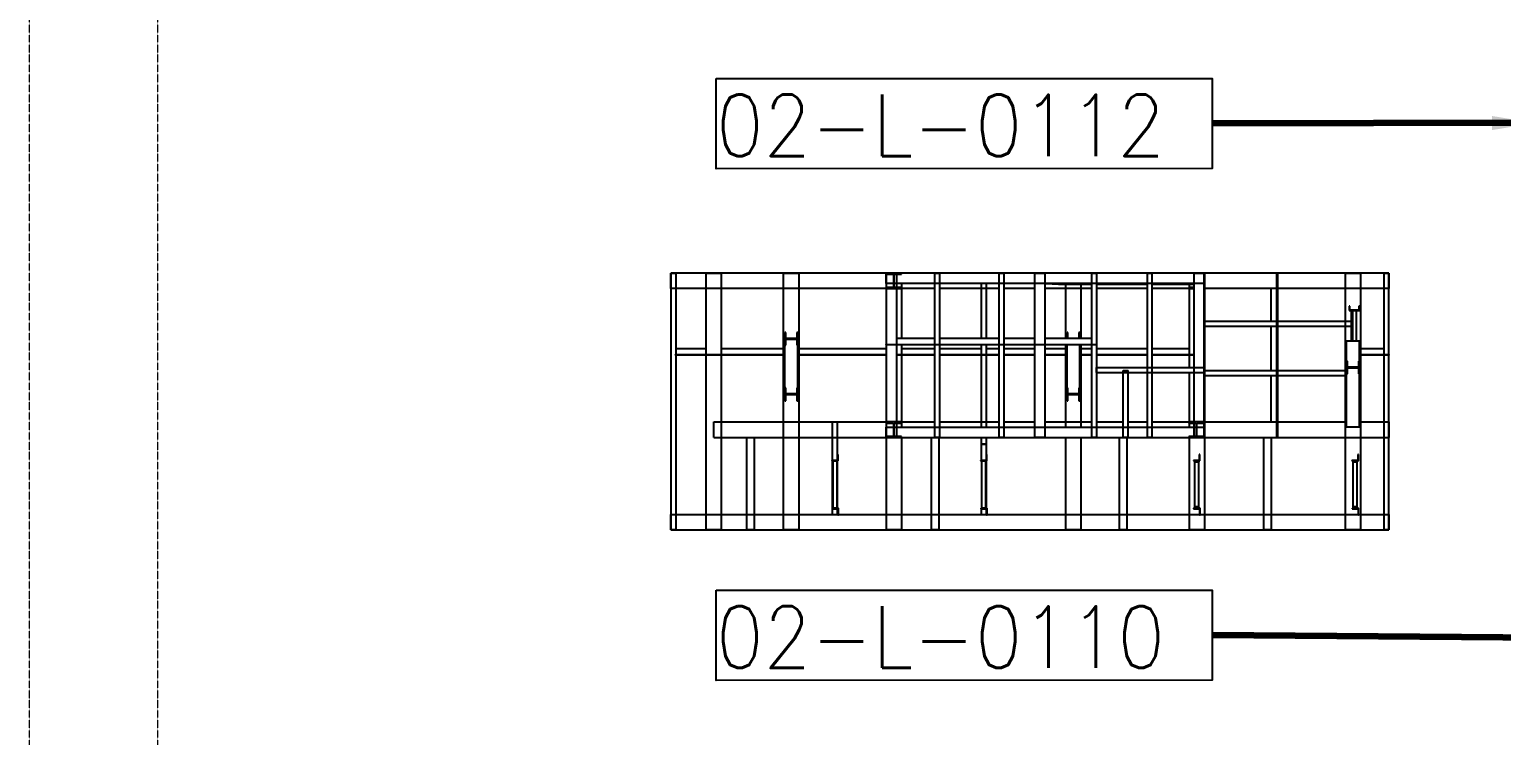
# Model space of a CAD drawing. Header units: inches. Extents: x 19 to 689223, y 34 to 210034.
# Drawn here: x 130474 to 144247, y 129971 to 136573 of the extents above; entities that cross this region are included whole.
import ezdxf

# ---------------------------------------------------------------- set-up
doc = ezdxf.new("R2010")
doc.units = ezdxf.units.IN
doc.header["$MEASUREMENT"] = 0
doc.linetypes.add('DIVIDE2', pattern=[0.625, 0.25, -0.125, 0, -0.125, 0, -0.125])
for name, color, linetype in [('_Auto', 7, 'Continuous'), ('CABLEROUTEALL-EMBED 1_DWG$0$DwgTemplate', 7, 'Continuous'), ('Pointers', 136, 'Continuous')]:
    doc.layers.add(name, color=color, linetype=linetype)
doc.layers.add('Layout', color=6, linetype='Continuous', lineweight=20)
doc.styles.add('HZTXT', font='txt_qlt.shx', dxfattribs={"width": 0.7, "bigfont": 'hztxt.shx'})
doc.dimstyles.new('ISO-25', dxfattribs={"dimtxt": 1000, "dimasz": 2.5, "dimexe": 1.25, "dimexo": 0.625, "dimtad": 1, "dimlfac": 1.016, "dimtxsty": 'HZTXT', "dimcen": 2.5, "dimclrd": 4, "dimclre": 4, "dimclrt": 4, "dimadec": 4, "dimazin": 0, "dimtfac": 1, "dimtmove": 0, "dimatfit": 3, "dimfxl": 1, "dimlwd": -1, "dimlwe": -1, "dimarcsym": 0})

msp = doc.modelspace()

# ---------------------------------------------------------------- linework, layer by layer
at = {"layer": '_Auto', "color": 7, "linetype": 'Continuous'}
for points in [[(136897.6876, 136114.0466), (141538.6789, 136114.8133), (141538.6789, 135271.9814), (136897.6876, 135271.2148)], [(136897.6876, 131329.5766), (141538.6789, 131330.3432), (141538.6789, 130487.5113), (136897.6876, 130486.7447)]]:
    msp.add_lwpolyline(points, close=True, dxfattribs=at)
at = {"layer": 'CABLEROUTEALL-EMBED 1_DWG$0$DwgTemplate', "color": 9, "linetype": 'Continuous'}
for p, q in [((136473.8656, 134294.4435), (136519.9404, 134294.4435)), ((136473.8656, 134294.4435), (136473.8656, 131894.7139)), ((136473.8656, 134150.4597), (136473.8656, 134294.4435)), ((138489.6384, 134294.4435), (136473.8656, 134294.4435)), ((136519.9404, 134294.4435), (136519.9404, 131894.7139)), ((136805.0282, 134294.4435), (136949.012, 134294.4435)), ((136805.0282, 131894.7139), (136805.0282, 134294.4435)), ((136949.012, 131894.7139), (136949.012, 134294.4435)), ((137529.7466, 134294.4435), (137673.7303, 134294.4435)), ((137529.7466, 131894.7139), (137529.7466, 134294.4435)), ((137673.7303, 131894.7139), (137673.7303, 134294.4435)), ((138489.6384, 134198.4543), (138489.6384, 134294.4435)), ((141465.3031, 134294.4435), (138489.6384, 134294.4435)), ((138633.6222, 134294.4435), (138489.6384, 134294.4435)), ((138489.6384, 134294.4435), (138489.6384, 134284.8446)), ((138489.6384, 134294.4435), (138585.6276, 134294.4435)), ((138489.6384, 134294.4435), (138489.6384, 132758.6165)), ((138585.6276, 134294.4435), (138585.6276, 132758.6165)), ((138633.6222, 134284.8446), (138633.6222, 134294.4435)), ((138942.7073, 134294.4435), (138942.7073, 132758.6165)), ((138942.7073, 134294.4435), (138988.7822, 134294.4435)), ((138988.7822, 134294.4435), (138988.7822, 132758.6165)), ((139547.4392, 134294.4435), (139593.514, 134294.4435)), ((139547.4392, 132758.6165), (139547.4392, 134294.4435)), ((139593.514, 132758.6165), (139593.514, 134294.4435)), ((139881.4816, 134294.4435), (139977.4707, 134294.4435)), ((139881.4816, 132758.6165), (139881.4816, 134294.4435)), ((139977.4707, 134294.4435), (139977.4707, 134288.6841)), ((139977.4707, 132758.6165), (139977.4707, 134294.4435)), ((140411.3418, 134294.4435), (140411.3418, 132758.6165)), ((140411.3418, 134294.4435), (140457.4167, 134294.4435)), ((140457.4167, 134294.4435), (140457.4167, 132758.6165)), ((140929.6834, 134294.4435), (140975.7582, 134294.4435)), ((140929.6834, 134294.4435), (140929.6834, 132758.6165)), ((140975.7582, 134294.4435), (140975.7582, 132758.6165)), ((141369.3139, 132758.6165), (141369.3139, 134294.4435)), ((141369.3139, 134294.4435), (141465.3031, 134294.4435)), ((141465.3031, 134294.4435), (141465.3031, 134198.4543)), ((141465.3031, 132758.6165), (141465.3031, 134294.4435)), ((141466.8024, 134294.4435), (141465.3031, 134294.4435)), ((141465.3031, 134284.8446), (141465.3031, 134294.4435)), ((141466.8024, 134294.4435), (141466.8024, 131894.7139)), ((141466.8024, 134294.4435), (141466.8024, 134284.8446)), ((143193.1084, 134294.4435), (141466.8024, 134294.4435)), ((142143.9466, 134294.4435), (142149.706, 134294.4435)), ((142143.9466, 133795.2997), (142143.9466, 134294.4435)), ((142149.706, 134294.4435), (142149.706, 133795.2997)), ((142785.1543, 131894.7139), (142785.1543, 134294.4435)), ((142785.1543, 134294.4435), (142929.1381, 134294.4435)), ((142929.1381, 131894.7139), (142929.1381, 134294.4435)), ((143147.0336, 134294.4435), (143193.1084, 134294.4435)), ((143147.0336, 131894.7139), (143147.0336, 134294.4435)), ((143193.1084, 131894.7139), (143193.1084, 134294.4435)), ((143193.1084, 134294.4435), (143193.1084, 134150.4597)), ((138489.6384, 134150.4597), (136473.8656, 134150.4597)), ((138489.6384, 134284.8446), (138558.2707, 134284.8446)), ((141465.3031, 134198.4543), (138489.6384, 134198.4543)), ((138558.2707, 134160.0586), (138489.6384, 134160.0586)), ((138489.6384, 134160.0586), (138489.6384, 134150.4597)), ((138489.6384, 134150.4597), (138633.6222, 134150.4597)), ((138558.2707, 134284.8446), (138558.2707, 134160.0586)), ((138564.9899, 134160.0586), (138564.9899, 134284.8446)), ((138564.9899, 134284.8446), (138633.6222, 134284.8446)), ((138633.6222, 134160.0586), (138564.9899, 134160.0586)), ((138633.6222, 134150.4597), (138633.6222, 134160.0586)), ((138942.7073, 134150.4597), (138633.6222, 134150.4597)), ((138635.1215, 133682.9924), (138635.1215, 134198.4543)), ((139547.4392, 134150.4597), (138988.7822, 134150.4597)), ((139382.3378, 133682.9924), (139382.3378, 134198.4543)), ((139428.4126, 133682.9924), (139428.4126, 134198.4543)), ((139881.4816, 134150.4597), (139593.514, 134150.4597)), ((140411.3418, 134150.4597), (139977.4707, 134150.4597)), ((139982.8187, 134198.4543), (140100.2129, 134192.0939)), ((140100.7146, 134197.8397), (140089.3711, 134198.4543)), ((140100.2129, 134192.0939), (140100.7146, 134197.8397)), ((140100.2129, 134192.0939), (140411.3418, 134192.0939)), ((140100.7146, 134197.8397), (140411.3418, 134197.8397)), ((140169.4491, 133682.9924), (140169.4491, 134192.0939)), ((140313.4329, 133682.9924), (140313.4329, 134192.0939)), ((140457.4167, 134197.8397), (140929.6834, 134197.8397)), ((140457.4167, 134192.0939), (140929.6834, 134192.0939)), ((140929.6834, 134150.4597), (140457.4167, 134150.4597)), ((140975.7582, 134197.8397), (141369.3139, 134197.8397)), ((140975.7582, 134192.0939), (141369.3139, 134192.0939)), ((141321.3194, 134150.4597), (140975.7582, 134150.4597)), ((141321.3194, 134160.0586), (141321.3194, 134150.4597)), ((141369.3139, 134160.0586), (141321.3194, 134160.0586)), ((141321.3194, 134150.4597), (141369.3139, 134150.4597)), ((141322.8187, 134192.0939), (141322.8187, 134160.0586)), ((141322.8187, 134150.4597), (141322.8187, 133411.343)), ((141465.3031, 134284.8446), (141466.8024, 134284.8446)), ((141465.3031, 134150.4597), (141465.3031, 134160.0586)), ((141465.3031, 134160.0586), (141466.8024, 134160.0586)), ((141465.3031, 134150.4597), (141466.8024, 134150.4597)), ((141466.8024, 134160.0586), (141466.8024, 134150.4597)), ((143193.1084, 134150.4597), (141466.8024, 134150.4597)), ((142089.2328, 134150.4597), (142089.2328, 133841.3745)), ((142820.3833, 133983.9984), (142820.3833, 133945.476)), ((142827.6002, 133983.9984), (142820.3833, 133983.9984)), ((142820.3833, 133945.476), (142917.9084, 133945.476)), ((142827.6002, 133948.5237), (142827.6002, 133983.9984)), ((142910.6915, 133948.5237), (142827.6002, 133948.5237)), ((142840.3491, 133945.476), (142840.3491, 133660.9149)), ((142850.5892, 133945.476), (142850.5892, 133660.9149)), ((142889.1116, 133660.9149), (142889.1116, 133945.476)), ((142910.6915, 133983.9984), (142910.6915, 133948.5237)), ((142917.9084, 133983.9984), (142910.6915, 133983.9984)), ((142917.9084, 133945.476), (142917.9084, 133983.9984)), ((137550.3842, 133740.1059), (137541.7452, 133740.1059)), ((137541.7452, 133740.1059), (137541.7452, 133620.1195)), ((137550.3842, 133683.2323), (137550.3842, 133740.1059)), ((137653.0927, 133740.1059), (137653.0927, 133683.2323)), ((137661.7317, 133740.1059), (137653.0927, 133740.1059)), ((137661.7317, 133620.1195), (137661.7317, 133740.1059)), ((140190.0868, 133740.1059), (140181.4478, 133740.1059)), ((140181.4478, 133740.1059), (140181.4478, 133682.9924)), ((140190.0868, 133683.2323), (140190.0868, 133740.1059)), ((140292.7952, 133740.1059), (140292.7952, 133683.2323)), ((140301.4342, 133740.1059), (140292.7952, 133740.1059)), ((140301.4342, 133682.9924), (140301.4342, 133740.1059)), ((142840.3491, 133841.3745), (141466.8024, 133841.3745)), ((141466.8024, 133795.2997), (141466.8024, 133841.3745)), ((142840.3491, 133795.2997), (141466.8024, 133795.2997)), ((142089.2328, 133795.2997), (142089.2328, 133380.6264)), ((142143.9466, 133795.2997), (142149.706, 133795.2997)), ((142143.9466, 133334.5516), (142143.9466, 133795.2997)), ((142149.706, 133795.2997), (142143.9466, 133795.2997)), ((142149.706, 133795.2997), (142149.706, 133334.5516)), ((137541.7452, 133680.1127), (137661.7317, 133680.1127)), ((137541.7452, 133161.7711), (137541.7452, 133680.1127)), ((137541.7452, 133620.1195), (137550.3842, 133620.1195)), ((137653.0927, 133683.2323), (137550.3842, 133683.2323)), ((137550.3842, 133676.9931), (137653.0927, 133676.9931)), ((137550.3842, 133620.1195), (137550.3842, 133676.9931)), ((137653.0927, 133676.9931), (137653.0927, 133620.1195)), ((137653.0927, 133620.1195), (137661.7317, 133620.1195)), ((137661.7317, 133161.7711), (137661.7317, 133680.1127)), ((138489.6384, 133628.2785), (138988.7822, 133628.2785)), ((138489.6384, 133622.5192), (138489.6384, 133628.2785)), ((138988.7822, 133622.5192), (138489.6384, 133622.5192)), ((138942.7073, 133682.9924), (138585.6276, 133682.9924)), ((138635.1215, 132854.6057), (138635.1215, 133622.5192)), ((139547.4392, 133682.9924), (138988.7822, 133682.9924)), ((138988.7822, 133628.2785), (138988.7822, 133622.5192)), ((138988.7822, 133622.5192), (138988.7822, 133628.2785)), ((138988.7822, 133628.2785), (139593.514, 133628.2785)), ((139593.514, 133622.5192), (138988.7822, 133622.5192)), ((139382.3378, 132854.6057), (139382.3378, 133622.5192)), ((139428.4126, 132854.6057), (139428.4126, 133622.5192)), ((139881.4816, 133682.9924), (139593.514, 133682.9924)), ((139593.514, 133628.2785), (139593.514, 133622.5192)), ((139593.514, 133622.5192), (139593.514, 133628.2785)), ((139593.514, 133628.2785), (139929.4762, 133628.2785)), ((139929.4762, 133622.5192), (139593.514, 133622.5192)), ((139929.4762, 133628.2785), (139929.4762, 133622.5192)), ((139929.4762, 133622.5192), (139929.4762, 133628.2785)), ((139929.4762, 133628.2785), (140457.4167, 133628.2785)), ((140457.4167, 133622.5192), (139929.4762, 133622.5192)), ((140411.3418, 133682.9924), (139977.4707, 133682.9924)), ((140169.4491, 132854.6057), (140169.4491, 133622.5192)), ((140181.4478, 133161.7711), (140181.4478, 133622.5192)), ((140181.4478, 133622.5192), (140181.4478, 133620.1195)), ((140181.4478, 133620.1195), (140190.0868, 133620.1195)), ((140292.7952, 133683.2323), (140190.0868, 133683.2323)), ((140190.0868, 133620.1195), (140190.0868, 133622.5192)), ((140292.7952, 133622.5192), (140292.7952, 133620.1195)), ((140292.7952, 133620.1195), (140301.4342, 133620.1195)), ((140301.4342, 133161.7711), (140301.4342, 133622.5192)), ((140301.4342, 133620.1195), (140301.4342, 133622.5192)), ((140313.4329, 132854.6057), (140313.4329, 133622.5192)), ((140457.4167, 133628.2785), (140457.4167, 133622.5192)), ((142797.153, 133471.3362), (142797.153, 133660.9149)), ((142797.153, 133660.9149), (142917.1395, 133660.9149)), ((142917.1395, 133471.3362), (142917.1395, 133660.9149)), ((136517.3691, 133526.53), (136517.3691, 133532.2894)), ((136517.3691, 133532.2894), (136877.0201, 133532.2894)), ((136877.0201, 133526.53), (136517.3691, 133526.53)), ((136805.0282, 133587.0032), (136519.9404, 133587.0032)), ((136877.0201, 133532.2894), (137541.7452, 133532.2894)), ((136877.0201, 133526.53), (136877.0201, 133532.2894)), ((136877.0201, 133532.2894), (136877.0201, 133526.53)), ((137541.7452, 133526.53), (136877.0201, 133526.53)), ((137529.7466, 133587.0032), (136949.012, 133587.0032)), ((137661.7317, 133532.2894), (138489.6384, 133532.2894)), ((138489.6384, 133526.53), (137661.7317, 133526.53)), ((138489.6384, 133587.0032), (137673.7303, 133587.0032)), ((138585.6276, 133532.2894), (138942.7073, 133532.2894)), ((138942.7073, 133526.53), (138585.6276, 133526.53)), ((138942.7073, 133587.0032), (138635.1215, 133587.0032)), ((139382.3378, 133587.0032), (138988.7822, 133587.0032)), ((138988.7822, 133532.2894), (139382.3378, 133532.2894)), ((139382.3378, 133526.53), (138988.7822, 133526.53)), ((139382.3378, 133532.2894), (139382.3378, 133526.53)), ((139382.3378, 133532.2894), (139547.4392, 133532.2894)), ((139382.3378, 133526.53), (139382.3378, 133532.2894)), ((139547.4392, 133526.53), (139382.3378, 133526.53)), ((139547.4392, 133587.0032), (139428.4126, 133587.0032)), ((139881.4816, 133587.0032), (139593.514, 133587.0032)), ((139593.514, 133532.2894), (139881.4816, 133532.2894)), ((139881.4816, 133526.53), (139593.514, 133526.53)), ((140169.4491, 133587.0032), (139977.4707, 133587.0032)), ((139977.4707, 133532.2894), (140181.4478, 133532.2894)), ((140181.4478, 133526.53), (139977.4707, 133526.53)), ((140301.4342, 133532.2894), (140411.3418, 133532.2894)), ((140411.3418, 133526.53), (140301.4342, 133526.53)), ((140411.3418, 133587.0032), (140313.4329, 133587.0032)), ((140929.6834, 133587.0032), (140457.4167, 133587.0032)), ((140457.4167, 133532.2894), (140929.6834, 133532.2894)), ((140929.6834, 133526.53), (140457.4167, 133526.53)), ((141322.8187, 133587.0032), (140975.7582, 133587.0032)), ((140975.7582, 133532.2894), (141369.3139, 133532.2894)), ((141369.3139, 133526.53), (140975.7582, 133526.53)), ((141465.3031, 133532.2894), (141466.8024, 133532.2894)), ((141466.8024, 133526.53), (141465.3031, 133526.53)), ((141466.8024, 133532.2894), (141466.8024, 133526.53)), ((142805.792, 133471.3362), (142797.153, 133471.3362)), ((142797.153, 133471.3362), (142797.153, 133351.3497)), ((142805.792, 133414.4626), (142805.792, 133471.3362)), ((142908.5004, 133471.3362), (142908.5004, 133414.4626)), ((142917.1395, 133471.3362), (142908.5004, 133471.3362)), ((142917.1395, 133532.2894), (143193.1084, 133532.2894)), ((143193.1084, 133526.53), (142917.1395, 133526.53)), ((142917.1395, 133351.3497), (142917.1395, 133471.3362)), ((142917.9084, 133465.5301), (142917.1395, 133465.5301)), ((142917.9084, 133427.0077), (142917.9084, 133465.5301)), ((143147.0336, 133587.0032), (142929.1381, 133587.0032)), ((143193.1084, 133532.2894), (143193.1084, 133526.53)), ((140457.4167, 133365.2682), (140457.4167, 133411.343)), ((140457.4167, 133411.343), (141465.3031, 133411.343)), ((140457.4167, 133365.2682), (141465.3031, 133365.2682)), ((140706.9885, 132758.6165), (140706.9885, 133382.5462)), ((140706.9885, 133382.5462), (140753.0633, 133382.5462)), ((140753.0633, 132758.6165), (140753.0633, 133382.5462)), ((141322.8187, 133365.2682), (141322.8187, 132902.6003)), ((141465.3031, 133411.343), (141465.3031, 133365.2682)), ((142797.153, 133380.6264), (141466.8024, 133380.6264)), ((141466.8024, 133334.5516), (141466.8024, 133380.6264)), ((142797.153, 133334.5516), (141466.8024, 133334.5516)), ((142089.2328, 133334.5516), (142089.2328, 132902.6003)), ((142149.706, 133334.5516), (142143.9466, 133334.5516)), ((142143.9466, 132758.6165), (142143.9466, 133334.5516)), ((142143.9466, 133334.5516), (142149.706, 133334.5516)), ((142149.706, 133334.5516), (142149.706, 132758.6165)), ((142797.153, 132854.6057), (142797.153, 133351.3497)), ((142797.153, 133351.3497), (142805.792, 133351.3497)), ((142908.5004, 133414.4626), (142805.792, 133414.4626)), ((142805.792, 133351.3497), (142805.792, 133408.2233)), ((142805.792, 133408.2233), (142908.5004, 133408.2233)), ((142908.5004, 133408.2233), (142908.5004, 133351.3497)), ((142908.5004, 133351.3497), (142917.1395, 133351.3497)), ((142917.1395, 133427.0077), (142917.9084, 133427.0077)), ((142917.1395, 132854.6057), (142917.1395, 133351.3497)), ((137550.3842, 133221.7644), (137541.7452, 133221.7644)), ((137541.7452, 133221.7644), (137541.7452, 133101.7779)), ((137550.3842, 133164.8908), (137550.3842, 133221.7644)), ((137653.0927, 133221.7644), (137653.0927, 133164.8908)), ((137661.7317, 133221.7644), (137653.0927, 133221.7644)), ((137661.7317, 133101.7779), (137661.7317, 133221.7644)), ((140181.4478, 133221.7644), (140181.4478, 133101.7779)), ((140190.0868, 133221.7644), (140181.4478, 133221.7644)), ((140190.0868, 133164.8908), (140190.0868, 133221.7644)), ((140292.7952, 133221.7644), (140292.7952, 133164.8908)), ((140301.4342, 133221.7644), (140292.7952, 133221.7644)), ((140301.4342, 133101.7779), (140301.4342, 133221.7644)), ((137661.7317, 133161.7711), (137541.7452, 133161.7711)), ((137541.7452, 133101.7779), (137550.3842, 133101.7779)), ((137653.0927, 133164.8908), (137550.3842, 133164.8908)), ((137550.3842, 133158.6515), (137653.0927, 133158.6515)), ((137550.3842, 133101.7779), (137550.3842, 133158.6515)), ((137653.0927, 133158.6515), (137653.0927, 133101.7779)), ((137653.0927, 133101.7779), (137661.7317, 133101.7779)), ((140301.4342, 133161.7711), (140181.4478, 133161.7711)), ((140181.4478, 133101.7779), (140190.0868, 133101.7779)), ((140292.7952, 133164.8908), (140190.0868, 133164.8908)), ((140190.0868, 133158.6515), (140292.7952, 133158.6515)), ((140190.0868, 133101.7779), (140190.0868, 133158.6515)), ((140292.7952, 133158.6515), (140292.7952, 133101.7779)), ((140292.7952, 133101.7779), (140301.4342, 133101.7779)), ((136877.0201, 132902.6003), (138489.6384, 132902.6003)), ((136877.0201, 132758.6165), (136877.0201, 132902.6003)), ((137986.6551, 132543.6008), (137986.6551, 132902.6003)), ((137986.6551, 132902.6003), (138032.7299, 132902.6003)), ((138032.7299, 132543.6008), (138032.7299, 132902.6003)), ((138489.6384, 132902.6003), (138489.6384, 132893.0014)), ((138633.6222, 132902.6003), (138489.6384, 132902.6003)), ((138489.6384, 132893.0014), (138558.2707, 132893.0014)), ((138489.6384, 132758.6165), (138489.6384, 132854.6057)), ((138489.6384, 132854.6057), (141465.3031, 132854.6057)), ((138558.2707, 132893.0014), (138558.2707, 132768.2155)), ((138564.9899, 132893.0014), (138633.6222, 132893.0014)), ((138564.9899, 132768.2155), (138564.9899, 132893.0014)), ((138633.6222, 132893.0014), (138633.6222, 132902.6003)), ((138633.6222, 132902.6003), (138942.7073, 132902.6003)), ((138988.7822, 132902.6003), (139547.4392, 132902.6003)), ((139593.514, 132902.6003), (139881.4816, 132902.6003)), ((139977.4707, 132902.6003), (140411.3418, 132902.6003)), ((139977.4707, 132848.8464), (139977.4707, 132854.6057)), ((139977.4707, 132854.6057), (139977.4707, 132848.8464)), ((140457.4167, 132902.6003), (140706.9885, 132902.6003)), ((140753.0633, 132902.6003), (140929.6834, 132902.6003)), ((140975.7582, 132902.6003), (141321.3193, 132902.6003)), ((141321.3193, 132902.6003), (141321.3193, 132893.0014)), ((141465.3031, 132902.6003), (141321.3193, 132902.6003)), ((141321.3193, 132893.0014), (141389.9516, 132893.0014)), ((141322.8187, 132893.0014), (141322.8187, 132854.6057)), ((141389.9516, 132893.0014), (141389.9516, 132768.2155)), ((141396.6708, 132768.2155), (141396.6708, 132893.0014)), ((141396.6708, 132893.0014), (141465.3031, 132893.0014)), ((141465.3031, 132893.0014), (141465.3031, 132902.6003)), ((141465.3031, 132902.6003), (142797.153, 132902.6003)), ((141465.3031, 132854.6057), (141465.3031, 132758.6165)), ((142917.1395, 132854.6057), (142797.153, 132854.6057)), ((142917.1395, 132902.6003), (143193.1084, 132902.6003)), ((143193.1084, 132902.6003), (143193.1084, 132758.6165)), ((136877.0201, 132758.6165), (138489.6384, 132758.6165)), ((137186.5852, 131894.7139), (137186.5852, 132758.6165)), ((137186.5852, 132758.6165), (137258.5771, 132758.6165)), ((137258.5771, 131894.7139), (137258.5771, 132758.6165)), ((138558.2707, 132768.2155), (138489.6384, 132768.2155)), ((138489.6384, 132768.2155), (138489.6384, 132758.6165)), ((138489.6384, 132758.6165), (138633.6222, 132758.6165)), ((138489.6384, 132758.6165), (141465.3031, 132758.6165)), ((138585.6276, 132758.6165), (138489.6384, 132758.6165)), ((138491.1378, 131894.7139), (138491.1378, 132758.6165)), ((138633.6222, 132768.2155), (138564.9899, 132768.2155)), ((138633.6222, 132758.6165), (138633.6222, 132768.2155)), ((138635.1215, 131894.7139), (138635.1215, 132758.6165)), ((138914.3501, 131894.7139), (138914.3501, 132758.6165)), ((138988.7822, 132758.6165), (138942.7073, 132758.6165)), ((138986.342, 131894.7139), (138986.342, 132758.6165)), ((139382.3378, 132694.3038), (139382.3378, 132758.6165)), ((139382.3378, 132694.3038), (139428.4126, 132694.3038)), ((139382.3378, 132543.6008), (139382.3378, 132694.3038)), ((139428.4126, 132694.3038), (139382.3378, 132694.3038)), ((139428.4126, 132694.3038), (139428.4126, 132758.6165)), ((139428.4126, 132598.3146), (139428.4126, 132694.3038)), ((139593.514, 132758.6165), (139547.4392, 132758.6165)), ((139977.4707, 132758.6165), (139881.4816, 132758.6165)), ((140169.4491, 131894.7139), (140169.4491, 132758.6165)), ((140313.4329, 131894.7139), (140313.4329, 132758.6165)), ((140457.4167, 132758.6165), (140411.3418, 132758.6165)), ((140671.5308, 131894.7139), (140671.5308, 132758.6165)), ((140753.0633, 132758.6165), (140706.9885, 132758.6165)), ((140743.5227, 131894.7139), (140743.5227, 132758.6165)), ((140975.7582, 132758.6165), (140929.6834, 132758.6165)), ((141321.3193, 132768.2155), (141321.3193, 132758.6165)), ((141389.9516, 132768.2155), (141321.3193, 132768.2155)), ((141321.3193, 132758.6165), (141465.3031, 132758.6165)), ((141322.8187, 132758.6165), (141322.8187, 131894.7139)), ((141465.3031, 132758.6165), (141369.3139, 132758.6165)), ((141465.3031, 132768.2155), (141396.6708, 132768.2155)), ((141465.3031, 132758.6165), (141465.3031, 132768.2155)), ((141465.3031, 132758.6165), (143193.1084, 132758.6165)), ((142023.1815, 132758.6165), (142095.1734, 132758.6165)), ((142023.1815, 131894.7139), (142023.1815, 132758.6165)), ((142095.1734, 131894.7139), (142095.1734, 132758.6165)), ((142149.706, 132758.6165), (142143.9466, 132758.6165)), ((137979.4559, 132543.6008), (137979.4559, 132537.8414)), ((138034.1697, 132543.6008), (137979.4559, 132543.6008)), ((137979.4559, 132537.8414), (138039.9291, 132537.8414)), ((137986.6551, 132096.2912), (137986.6551, 132537.8414)), ((137989.0548, 132537.8414), (138030.3302, 132537.8414)), ((137989.0548, 132537.8414), (137989.0548, 132096.2912)), ((138030.3302, 132096.2912), (138030.3302, 132537.8414)), ((138032.7299, 132096.2912), (138032.7299, 132537.8414)), ((138039.9291, 132598.3146), (138034.1697, 132598.3146)), ((138034.1697, 132598.3146), (138034.1697, 132543.6008)), ((138039.9291, 132537.8414), (138039.9291, 132598.3146)), ((139426.0129, 132543.6008), (139371.2991, 132543.6008)), ((139371.2991, 132543.6008), (139371.2991, 132537.8414)), ((139371.2991, 132537.8414), (139431.7722, 132537.8414)), ((139380.898, 132537.8414), (139380.898, 132096.2912)), ((139380.898, 132537.8414), (139422.1733, 132537.8414)), ((139422.1733, 132096.2912), (139422.1733, 132537.8414)), ((139431.7722, 132598.3146), (139426.0129, 132598.3146)), ((139426.0129, 132598.3146), (139426.0129, 132543.6008)), ((139428.4126, 132096.2912), (139428.4126, 132537.8414)), ((139431.7722, 132537.8414), (139431.7722, 132598.3146)), ((141417.7884, 132543.6008), (141363.0746, 132543.6008)), ((141363.0746, 132543.6008), (141363.0746, 132537.8414)), ((141363.0746, 132537.8414), (141423.5478, 132537.8414)), ((141372.6735, 132525.6508), (141372.6735, 132108.4818)), ((141413.9489, 132525.6508), (141372.6735, 132525.6508)), ((141413.9489, 132108.4818), (141413.9489, 132525.6508)), ((141417.7884, 132598.3146), (141417.7884, 132543.6008)), ((141423.5478, 132598.3146), (141417.7884, 132598.3146)), ((141423.5478, 132537.8414), (141423.5478, 132598.3146)), ((142846.1075, 132543.6008), (142846.1075, 132537.8414)), ((142900.8213, 132543.6008), (142846.1075, 132543.6008)), ((142846.1075, 132537.8414), (142906.5807, 132537.8414)), ((142896.9817, 132525.6508), (142855.7064, 132525.6508)), ((142855.7064, 132525.6508), (142855.7064, 132108.4818)), ((142896.9817, 132108.4818), (142896.9817, 132525.6508)), ((142906.5807, 132598.3146), (142900.8213, 132598.3146)), ((142900.8213, 132598.3146), (142900.8213, 132543.6008)), ((142906.5807, 132537.8414), (142906.5807, 132598.3146)), ((137982.3356, 132096.2912), (137982.3356, 132090.5318)), ((138042.8088, 132096.2912), (137982.3356, 132096.2912)), ((137982.3356, 132090.5318), (138037.0494, 132090.5318)), ((137986.6551, 132035.818), (137986.6551, 132090.5318)), ((138030.3302, 132096.2912), (137989.0548, 132096.2912)), ((138032.7299, 132035.818), (138032.7299, 132090.5318)), ((138037.0494, 132090.5318), (138037.0494, 132035.818)), ((138042.8088, 132035.818), (138042.8088, 132096.2912)), ((139374.1787, 132096.2912), (139374.1787, 132090.5318)), ((139434.6519, 132096.2912), (139374.1787, 132096.2912)), ((139374.1787, 132090.5318), (139428.8926, 132090.5318)), ((139422.1733, 132096.2912), (139380.898, 132096.2912)), ((139382.3378, 132035.818), (139382.3378, 132090.5318)), ((139428.4126, 132035.818), (139428.4126, 132090.5318)), ((139428.8926, 132090.5318), (139428.8926, 132035.818)), ((139434.6519, 132035.818), (139434.6519, 132096.2912)), ((141365.9543, 132096.2912), (141365.9543, 132090.5318)), ((141426.4275, 132096.2912), (141365.9543, 132096.2912)), ((141365.9543, 132090.5318), (141420.6681, 132090.5318)), ((141413.9489, 132108.4818), (141372.6735, 132108.4818)), ((141420.6681, 132090.5318), (141420.6681, 132035.818)), ((141426.4275, 132035.818), (141426.4275, 132096.2912)), ((142848.9872, 132096.2912), (142848.9872, 132090.5318)), ((142909.4603, 132096.2912), (142848.9872, 132096.2912)), ((142848.9872, 132090.5318), (142903.701, 132090.5318)), ((142896.9817, 132108.4818), (142855.7064, 132108.4818)), ((142903.701, 132090.5318), (142903.701, 132035.818)), ((142909.4603, 132035.818), (142909.4603, 132096.2912)), ((136473.8656, 132038.6977), (138037.0494, 132038.6977)), ((136473.8656, 131894.7139), (136473.8656, 132038.6977)), ((138032.7299, 132035.818), (137986.6551, 132035.818)), ((138037.0494, 132035.818), (138042.8088, 132035.818)), ((138042.8088, 132038.6977), (139428.8926, 132038.6977)), ((139428.4126, 132035.818), (139382.3378, 132035.818)), ((139428.8926, 132035.818), (139434.6519, 132035.818)), ((139434.6519, 132038.6977), (141420.6681, 132038.6977)), ((141420.6681, 132035.818), (141426.4275, 132035.818)), ((141426.4275, 132038.6977), (142903.701, 132038.6977)), ((142903.701, 132035.818), (142909.4603, 132035.818)), ((142909.4603, 132038.6977), (143193.1084, 132038.6977)), ((143193.1084, 132038.6977), (143193.1084, 131894.7139)), ((136519.9404, 131894.7139), (136473.8656, 131894.7139)), ((136473.8656, 131894.7139), (143193.1084, 131894.7139)), ((136949.012, 131894.7139), (136805.0282, 131894.7139)), ((137258.5771, 131894.7139), (137186.5852, 131894.7139)), ((137673.7303, 131894.7139), (137529.7466, 131894.7139)), ((138635.1215, 131894.7139), (138491.1378, 131894.7139)), ((138986.342, 131894.7139), (138914.3501, 131894.7139)), ((140313.4329, 131894.7139), (140169.4491, 131894.7139)), ((140743.5227, 131894.7139), (140671.5308, 131894.7139)), ((141466.8024, 131894.7139), (141322.8187, 131894.7139)), ((142095.1734, 131894.7139), (142023.1815, 131894.7139)), ((142929.1381, 131894.7139), (142785.1543, 131894.7139)), ((143193.1084, 131894.7139), (143147.0336, 131894.7139))]:
    msp.add_line(p, q, dxfattribs=at)
at = {"layer": 'Layout', "linetype": 'DIVIDE2', "ltscale": 10}
for p, q in [((130473.5735, 122592.1858), (130473.5735, 170592.1858)), ((131673.5735, 122592.1858), (131673.5735, 170592.1858))]:
    msp.add_line(p, q, dxfattribs=at)

# ---------------------------------------------------------------- texts
at = {"layer": '_Auto', "color": 7, "style": 'HZTXT', "width": 0.9}
for s, p in [('02-L-0112', (136897.6876, 135388.2748)), ('02-L-0110', (136897.6876, 130603.8047))]:
    msp.add_text(s, height=575.9351, dxfattribs=at).set_placement(p)

# ---------------------------------------------------------------- leaders
at = {"layer": 'Pointers'}
for points in [[(144557.9854, 135698.6122), (141538.6789, 135693.3974)], [(144745.6886, 130884.5586), (141538.6789, 130908.9273)]]:
    msp.add_leader(points, dimstyle='ISO-25', override={"dimasz": 400, "dimtad": 0, "dimclrd": 136, "dimlwd": 65534}, dxfattribs=at)

doc.saveas('drawing.dxf')
